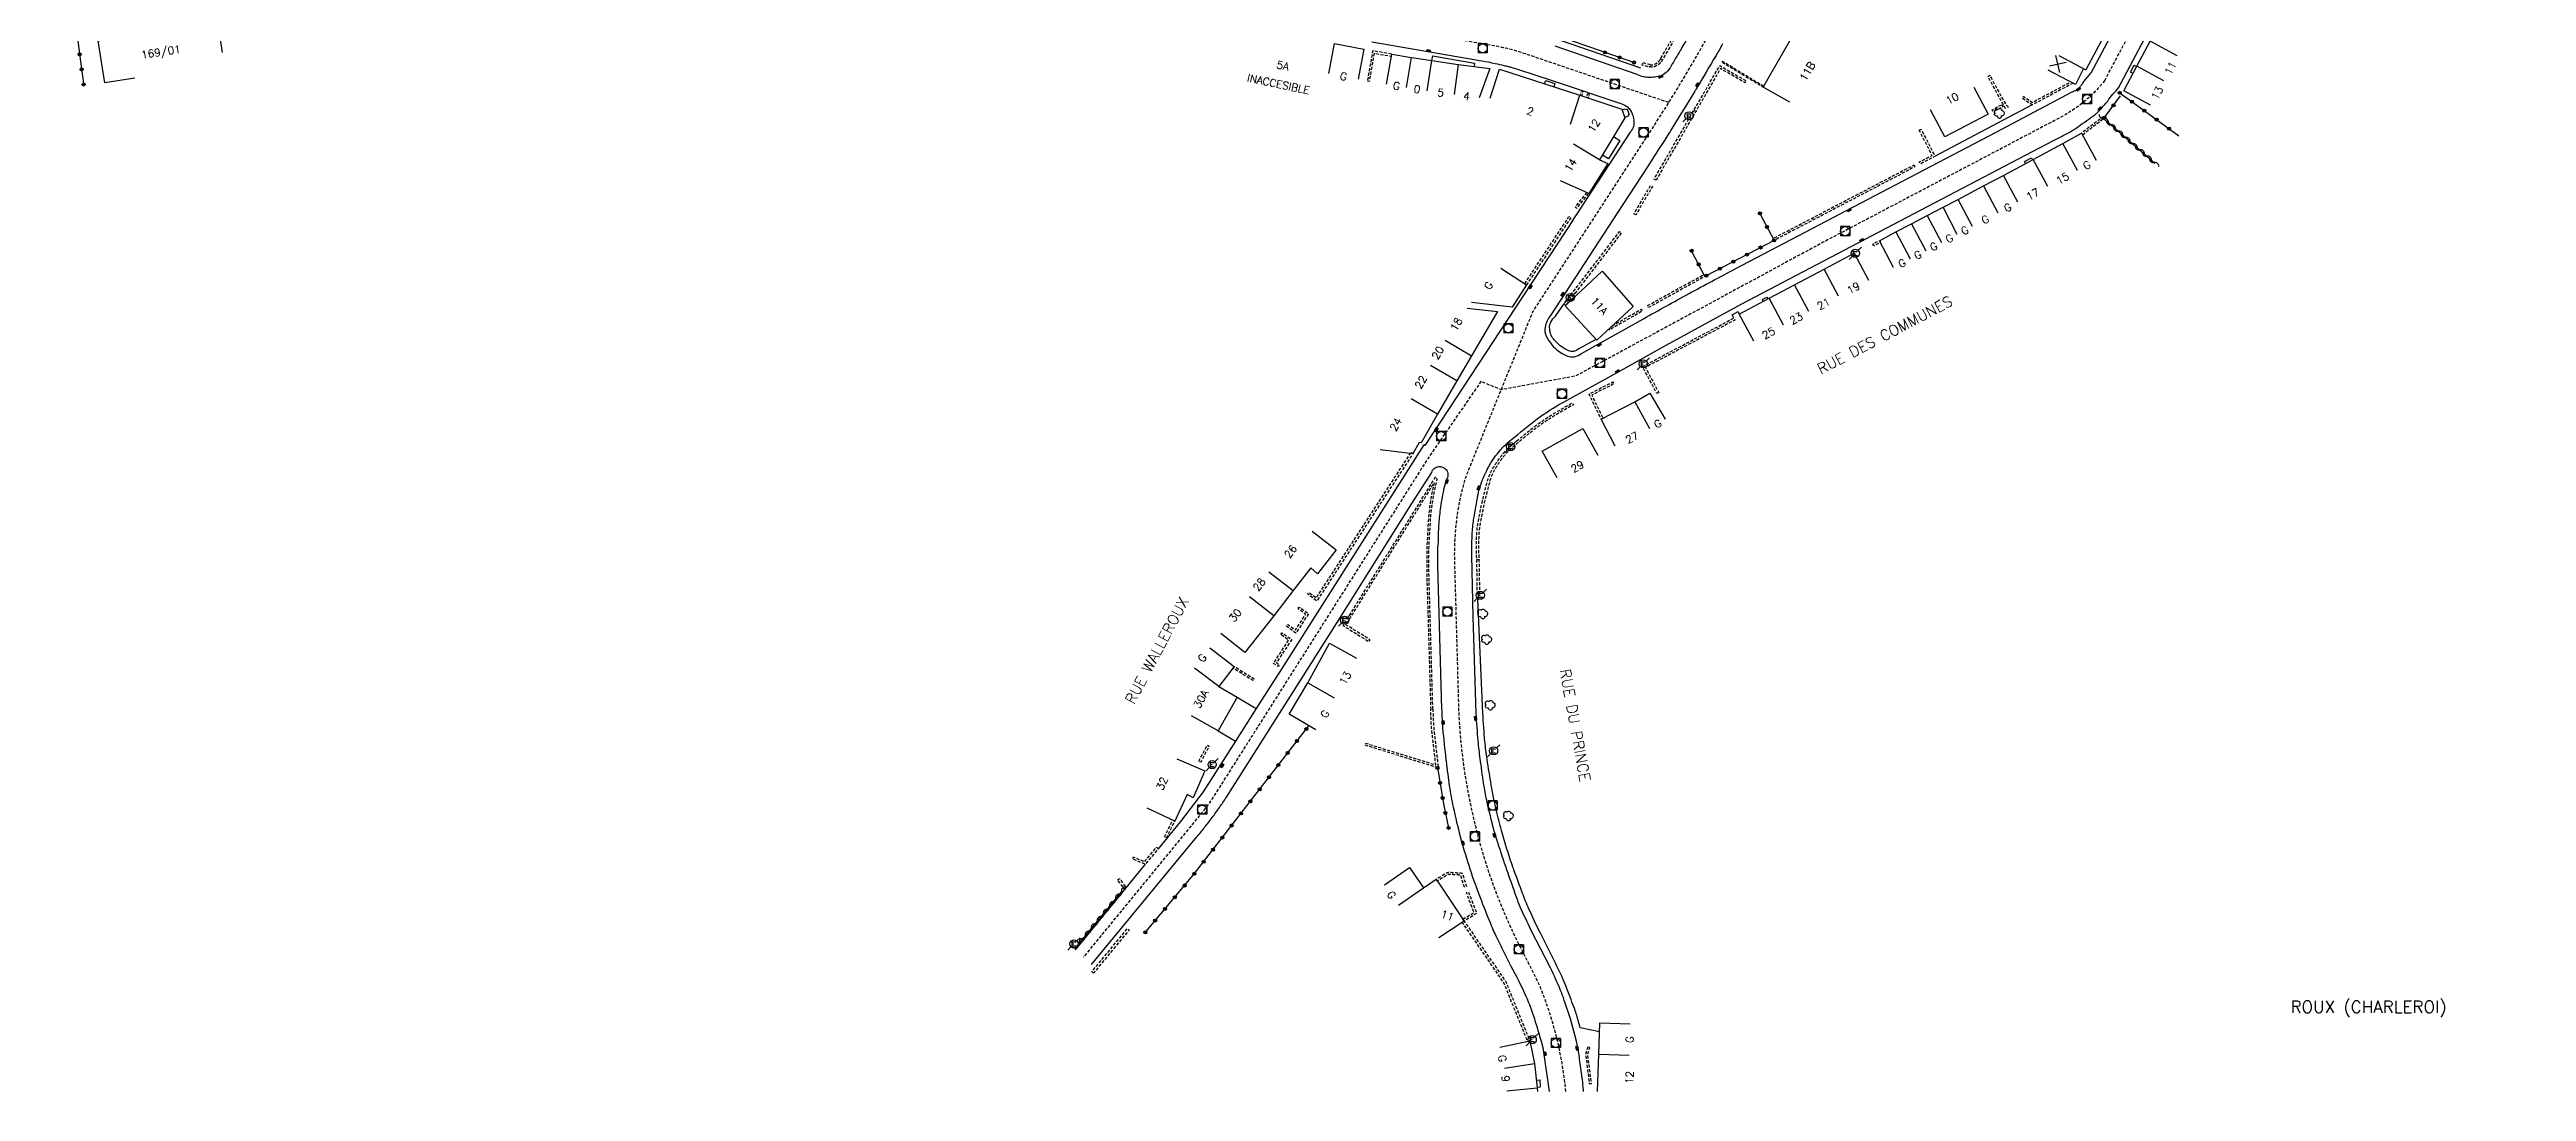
# Model space of a CAD drawing. Header units: millimetres. Extents: x 150000 to 151001, y 125999 to 127001.
# Drawn here: x 150594.1 to 151000, y 126000 to 126170.7 of the extents above; entities that cross this region are included whole.
import ezdxf
from ezdxf.enums import TextEntityAlignment as Align

# ---------------------------------------------------------------- set-up
doc = ezdxf.new("R2010")
doc.units = ezdxf.units.MM
doc.linetypes.add('DASHED', pattern=[0.75, 0.5, -0.25])
doc.layers.get('0').update_dxf_attribs({"linetype": 'CONTINUOUS'})
for name, color, linetype in [('W0001', 6, 'DASHED'), ('W0008', 7, 'CONTINUOUS'), ('W0017', 7, 'CONTINUOUS'), ('W0100', 7, 'CONTINUOUS'), ('W0112', 1, 'DASHED'), ('W0300', 7, 'CONTINUOUS'), ('W0310', 3, 'CONTINUOUS'), ('W0322', 7, 'CONTINUOUS'), ('W0334', 7, 'CONTINUOUS'), ('W0400', 7, 'CONTINUOUS'), ('W0420', 7, 'CONTINUOUS'), ('W0471', 7, 'CONTINUOUS'), ('W0980', 7, 'CONTINUOUS'), ('W0989', 7, 'CONTINUOUS'), ('W0991', 7, 'CONTINUOUS'), ('W1102', 7, 'CONTINUOUS')]:
    doc.layers.add(name, color=color, linetype=linetype)
doc.styles.get("Standard").update_dxf_attribs({"font": 'romans.shx', "width": 0.85})

# ---------------------------------------------------------------- blocks, each defined once
blk = doc.blocks.new('T420')
for p, q in [((0.75, 0.75), (-0.75, 0.75)), ((-0.75, 0.75), (-0.75, -0.75)), ((0.75, 0.75), (0.75, -0.75)), ((0.75, -0.75), (-0.75, -0.75))]:
    blk.add_line(p, q)
blk.add_ellipse((0, 0), major_axis=(-0.53, 0.53), ratio=1, start_param=3.926991, end_param=10.210176)
blk = doc.blocks.new('T400')
for p, q in [((-0.15, 0.3), (0.15, 0.3)), ((-0.15, -0.25), (-0.15, 0.3)), ((-0.15, 0.15), (0.15, 0.15)), ((-0.15, 0), (0.15, 0)), ((0.15, 0.3), (0.15, -0.25)), ((-0.15, -0.15), (0.15, -0.15)), ((-0.15, -0.25), (-0.15, -0.3)), ((-0.15, -0.3), (0.15, -0.3)), ((0.15, -0.3), (0.15, -0.25))]:
    blk.add_line(p, q)
blk = doc.blocks.new('T471')
for p, q in [((-0.333334, 0.333334), (-0.333334, -0.333334)), ((-0.333334, 0.333334), (0.333334, 0.333334)), ((-0.333334, 0), (0, 0)), ((0.500001, 0.500001), (1.000002, 1.000002)), ((-0.500001, -0.500001), (-1.000002, -1.000002)), ((-0.333334, -0.333334), (0.333334, -0.333334))]:
    blk.add_line(p, q)
blk.add_ellipse((0, 0), major_axis=(0.471405, 0.471405), ratio=1, start_param=5.4977871438, end_param=11.780972451)
blk = doc.blocks.new('t322o')
at = {"color": 0, "linetype": 'Continuous'}
for radius in [0.25, 0.15]:
    blk.add_circle((0, 0), radius, dxfattribs=at)
blk = doc.blocks.new('T300')
for p, q in [((-0.8, 0.51), (-0.86, 0.34)), ((-0.86, 0.34), (-0.86, 0.17)), ((-0.86, 0.17), (-0.74, 0.06)), ((-0.69, 0.63), (-0.8, 0.51)), ((-0.8, -0.06), (-0.74, 0.06)), ((-0.74, 0.06), (-0.69, 0.11)), ((-0.57, 0.69), (-0.69, 0.63)), ((-0.46, 0.69), (-0.57, 0.69)), ((-0.29, 0.63), (-0.46, 0.69)), ((-0.29, 0.63), (-0.17, 0.74)), ((-0.23, 0.57), (-0.29, 0.63)), ((-0.17, 0.74), (-0.06, 0.8)), ((-0.06, 0.8), (0.06, 0.8)), ((0.06, 0.8), (0.23, 0.74)), ((0.23, 0.74), (0.34, 0.63)), ((0.34, 0.63), (0.4, 0.51)), ((0.46, 0.46), (0.34, 0.46)), ((0.4, 0.51), (0.4, 0.46)), ((0.57, 0.4), (0.46, 0.46)), ((0.57, 0.4), (0.69, 0.29)), ((0.69, 0.29), (0.74, 0.17)), ((0.74, 0.06), (0.69, -0.17)), ((0.74, 0.17), (0.74, 0.06)), ((-0.8, -0.17), (-0.8, -0.06)), ((-0.8, -0.23), (-0.8, -0.17)), ((-0.74, -0.34), (-0.8, -0.23)), ((-0.69, -0.4), (-0.74, -0.34)), ((-0.51, -0.46), (-0.69, -0.4)), ((-0.4, -0.46), (-0.51, -0.46)), ((-0.4, -0.46), (-0.34, -0.46)), ((-0.34, -0.46), (-0.34, -0.4)), ((-0.34, -0.51), (-0.34, -0.46)), ((-0.29, -0.63), (-0.34, -0.51)), ((-0.17, -0.74), (-0.29, -0.63)), ((-0.06, -0.8), (-0.17, -0.74)), ((0.06, -0.8), (-0.06, -0.8)), ((0.17, -0.74), (0.06, -0.8)), ((0.23, -0.69), (0.17, -0.74)), ((0.29, -0.46), (0.23, -0.46)), ((0.29, -0.63), (0.23, -0.69)), ((0.46, -0.4), (0.29, -0.46)), ((0.34, -0.51), (0.29, -0.63)), ((0.34, -0.51), (0.34, -0.46)), ((0.57, -0.34), (0.46, -0.4)), ((0.63, -0.29), (0.57, -0.34)), ((0.69, -0.17), (0.63, -0.29))]:
    blk.add_line(p, q)
blk = doc.blocks.new('t310o')
at = {"color": 0, "linetype": 'Continuous'}
for centre, start, end in [((-0.5, 0.38), 216.8699, 323.1304), ((0.5, -0.37), 36.8699, 143.1303)]:
    blk.add_arc(centre, 0.625, start, end, dxfattribs=at)
blk = doc.blocks.new('t991o')
at = {"color": 0, "linetype": 'Continuous'}
for p, q in [((-1, 1), (1, -1)), ((-1, -1), (1, 1))]:
    blk.add_line(p, q, dxfattribs=at)

msp = doc.modelspace()

# ---------------------------------------------------------------- linework, layer by layer
at = {"layer": 'W0001', "flags": 128}
for points in [[(150930.89, 126165.61), (150951.32, 126204.05), (150961.46, 126223.23, -0.105051), (150966.73, 126229.54, 0.263448)], [(150842.59, 126000, 0.077487), (150838.05, 126017.94), (150835.25, 126023.44, -0.045108), (150829.05, 126038.92, -0.061243), (150825.08, 126062.27), (150824.39, 126087, -0.082392), (150826.31, 126100.94), (150837.21, 126127.78), (150856.63, 126157.57, 0.02218), (150868.36, 126177.44), (150892.22, 126221.56)], [(150859.45, 126162), (150835.71, 126170.07, 0.040694), (150830.87, 126171.28), (150811.41, 126174.68), (150809.38, 126175.2, -0.176197), (150805.89, 126177.59, -0.141932), (150802.55, 126187.03), (150802.8, 126205.91)], [(150930.89, 126165.61, -0.09707), (150924.03, 126159.78), (150884.76, 126139.12), (150844.21, 126117.2), (150832, 126114.96), (150828.67, 126116.31), (150819.98, 126103.69), (150785.07, 126048.63, -0.037382), (150782.04, 126044.55), (150763.55, 126022.02)]]:
    msp.add_lwpolyline(points, format="xyb", dxfattribs=at)
at = {"layer": 'W0008'}
for points in [[(150894.61, 126220.29), (150906.53, 126242.75), (150916.33, 126261.19), (150918.94, 126265.49, -0.073797), (150924.69, 126272.54), (150926.91, 126274.65, -0.427583), (150930.7, 126274.12), (150936.8, 126265.99), (150948.68, 126249.74), (150958.24, 126236.73, -0.259009), (150959.24, 126224.41), (150949.83, 126206.56), (150928.64, 126166.81)], [(150933.15, 126164.41), (150953.52, 126202.88), (150961.93, 126218.76, -0.569589), (150970.37, 126219.6), (150980.52, 126205.87), (150994.5, 126187), (151000, 126179.57)]]:
    msp.add_lwpolyline(points, format="xyb", dxfattribs=at)
at = {"layer": 'W0008', "flags": 128}
for points in [[(150863.64, 126174.56, -0.000093), (150861.92, 126171.55, -0.003675), (150861.32, 126170.51, -0.001519), (150859.85, 126168.02, -0.083931), (150859.01, 126166.91, -0.117792), (150858.14, 126166.4, -0.03637), (150857.18, 126166.19, -0.035616), (150856.18, 126166.12, -0.062471), (150855.31, 126166.22, -0.049114), (150854.26, 126166.6), (150840.85, 126171.26, 0.007792)], [(150868.28, 126171.62, -0.006552), (150867.2, 126169.73, -0.000116), (150863.97, 126164.27, -0.00254), (150863.82, 126164.02, -0.001787), (150863.68, 126163.79, -0.00007), (150860.12, 126158.01, -0.004338), (150858.74, 126155.81, -0.002277), (150856.06, 126151.65), (150851.94, 126145.33), (150840.06, 126127.14, 0.118161), (150839.18, 126125.22, 0.168583), (150839.39, 126123.72, 0.053089), (150840.31, 126122.32, 0.063211), (150841.33, 126121.36, 0.036176), (150842.34, 126120.72, 0.0491), (150843.15, 126120.39, 0.1326), (150844.01, 126120.37, 0.09061), (150845.14, 126120.87), (150847.4, 126122.17), (150855.31, 126126.6, -0.001723), (150859.04, 126128.67, -0.001723), (150862.79, 126130.72, -0.001727), (150866.55, 126132.75, -0.001727), (150870.33, 126134.75), (150900.18, 126150.38), (150913.08, 126157.15), (150925.54, 126163.77, 0.05907), (150926.25, 126164.1, 0.05907), (150926.85, 126164.59, 0.039481), (150927.19, 126164.99, 0.039481), (150927.45, 126165.44), (150928.64, 126166.81)], [(150810.79, 126171.96), (150827.92, 126168.99, -0.006366), (150829.85, 126168.66, -0.01038), (150831.02, 126168.41, -0.000398), (150832.43, 126168.09, -0.000769), (150833.15, 126167.92, -0.013079), (150833.63, 126167.79, -0.005854), (150834.69, 126167.47), (150840.35, 126165.6), (150851.76, 126161.78, -0.076517), (150852.67, 126161.28, -0.097831), (150853.21, 126160.68, -0.067783), (150853.64, 126159.66, -0.072334), (150853.76, 126158.64, -0.091409), (150853.61, 126157.93, -0.070711), (150853.14, 126157.14), (150843.48, 126142.33)], [(150845.48, 126000, 0.000575), (150845.47, 126000.18, 0.018964), (150845.3, 126001.96, 0.002041), (150844.67, 126006.55, 0.023059), (150844.6, 126006.95), (150844.27, 126008.46), (150843.35, 126011.88), (150842.42, 126014.64, 0.025884), (150841.73, 126016.56, 0.012943), (150840.06, 126020.27), (150836.92, 126026.37, -0.007947), (150835.13, 126030.23, -0.019616), (150834.5, 126031.84, -0.003846), (150831.43, 126040.76, -0.016307), (150830.8, 126042.9, -0.008891), (150829.7, 126047.38, -0.015448), (150829.19, 126050, -0.005059), (150829.12, 126050.49, -0.00063), (150828.56, 126054.51, -0.012534), (150828.23, 126057.42, -0.008155), (150827.91, 126061.9), (150827.43, 126077.81), (150827.3, 126082.79), (150827.2, 126087.86, -0.018), (150827.27, 126091.54, -0.027667), (150827.53, 126093.91, -0.003977), (150828.18, 126097.67, -0.019409), (150828.35, 126098.43, -0.028406), (150828.83, 126099.9, -0.021639), (150829.64, 126101.75, -0.038255), (150830.79, 126103.7, -0.036535), (150832.29, 126105.53, -0.029144), (150833.16, 126106.35, -0.006494), (150837.34, 126109.76, -0.026711), (150839.58, 126111.36, -0.017129), (150843.28, 126113.52), (150851.59, 126118.11), (150858.42, 126121.94), (150871.42, 126129.04), (150889.33, 126138.4), (150922.52, 126155.79, 0.015931), (150925.05, 126157.11, 0.024672), (150926.6, 126158.1, 0.00432), (150929.28, 126160.02, 0.025643), (150929.71, 126160.37, 0.028275), (150930.13, 126160.79, 0.008627), (150931.38, 126162.26, -0.023611), (150933.15, 126164.41)], [(150764.89, 126020.82), (150782.12, 126041.7, 0.007275), (150783.41, 126043.27, 0.007275), (150784.65, 126044.88, 0.007229), (150785.83, 126046.52, 0.007229), (150786.97, 126048.19), (150805.13, 126076.8), (150817.37, 126096.32), (150820.61, 126101.42, -0.143917), (150821.02, 126102.07, -0.149752), (150821.7, 126102.38, -0.12676), (150822.37, 126102.3, -0.117665), (150822.96, 126101.89, -0.181956), (150823.28, 126101.04, -0.172246), (150822.97, 126100.13), (150822.56, 126098.56, 0.010043), (150822.25, 126096.95, 0.010043), (150822, 126095.32, 0.015934), (150821.75, 126092.73, 0.015934), (150821.66, 126090.12), (150821.57, 126089), (150821.58, 126086.14), (150822.24, 126062.63, 0.005225), (150822.37, 126059.93, 0.012638), (150822.46, 126058.82, 0.000559), (150823.01, 126053.7, 0.004229), (150823.09, 126053.03, 0.003025), (150823.23, 126051.96, 0.001711), (150823.5, 126050.07, 0.01669), (150824.14, 126046.55, 0.012072), (150825.29, 126041.75, 0.012804), (150826.67, 126037.07, 0.012424), (150828.32, 126032.33, 0.004362), (150828.76, 126031.21, 0.001205), (150830.37, 126027.17, 0.014358), (150830.95, 126025.85, 0.006912), (150832.27, 126023.16), (150833.58, 126020.52, -0.02241), (150836.05, 126015.61, -0.030962), (150837.44, 126011.89, -0.002083), (150838.58, 126008.1, -0.015377), (150838.72, 126007.58, -0.020263), (150839.01, 126006.05, -0.005009), (150839.84, 126000)]]:
    msp.add_lwpolyline(points, format="xyb", dxfattribs=at)
for points in [[(150820.61, 126168.88), (150820.78, 126169.65), (150827.62, 126168.46), (150827.55, 126167.93)], [(150839.12, 126165.08), (150839.3, 126165.63), (150840.8, 126165.14), (150840.62, 126164.6)], [(150851.76, 126160.79), (150852.38, 126161), (150852.45, 126160.86), (150852.64, 126160.94), (150852.98, 126160.01), (150852.77, 126159.91), (150852.81, 126159.79), (150852.17, 126159.56)], [(150850.42, 126156.43), (150851.44, 126155.81), (150849.6, 126152.79), (150848.59, 126153.41)], [(150917.93, 126152.02), (150917.75, 126152.34), (150918.89, 126152.97), (150919.08, 126152.63)], [(150843.77, 126142.78), (150834.36, 126128.42), (150819.5, 126105.83), (150819.34, 126105.95), (150796.42, 126069.9), (150791.86, 126062.73), (150788.46, 126057.36), (150783.18, 126049.07), (150779.43, 126044.21), (150775.81, 126039.77)], [(150874.95, 126129.44), (150874.79, 126129.76), (150875.52, 126130.14), (150875.68, 126129.83)], [(150870.11, 126126.7), (150869.83, 126127.25), (150870.81, 126127.76), (150871.01, 126127.32)], [(150788.72, 126064.59), (150791.86, 126062.73)], [(150773.66, 126037.21), (150770.49, 126033.35), (150762.21, 126023.22)], [(150837.77, 126001.87), (150838.32, 126001.91), (150838.41, 126000.71), (150837.89, 126000.67)]]:
    msp.add_lwpolyline(points, dxfattribs=at)
msp.add_lwpolyline([(150821.57, 126089), (150821.57, 126089)], close=True, dxfattribs=at)
at = {"layer": 'W0017', "flags": 128}
for points in [[(150854.89, 126167.62), (150841.72, 126172.2, 0.015051), (150838.52, 126173.35, 0.015051), (150835.25, 126174.31, 0.008666), (150833.35, 126174.78, 0.008666), (150831.43, 126175.17), (150826.49, 126176), (150826.51, 126176.63)], [(150847.48, 126123.19), (150844.74, 126121.65, -0.077058), (150844, 126121.27, -0.128583), (150843.49, 126121.24, -0.070023), (150842.66, 126121.53, -0.053681), (150841.69, 126122.16, -0.040399), (150840.7, 126123.13, -0.064357), (150840.21, 126123.85, -0.06151), (150840.05, 126124.29, -0.036109), (150839.94, 126125.08, -0.134459), (150840.13, 126126.05, -0.108281), (150840.89, 126127.01), (150842.25, 126129)], [(150848.09, 126009.77), (150844.94, 126010.4, 0.008958), (150844.37, 126012.49, 0.018759), (150844.04, 126013.48, 0.001606), (150843.44, 126015.04, 0.001113), (150842.58, 126017.29, 0.015729), (150841.91, 126018.86, 0.009003), (150840.61, 126021.55), (150838.42, 126025.93, -0.010393), (150836.55, 126029.89, -0.016559), (150835.51, 126032.43, -0.000536), (150834.07, 126036.32, -0.00498), (150833.92, 126036.74, -0.007584), (150832.95, 126039.69, -0.0074), (150832.05, 126042.75, -0.011577), (150831.19, 126046.12, -0.010977), (150830.44, 126049.71, -0.006362), (150830.36, 126050.17, -0.000688), (150829.7, 126054.41, -0.01581), (150829.33, 126057.35, -0.01013), (150829.01, 126061.95), (150828.15, 126080.65)]]:
    msp.add_lwpolyline(points, format="xyb", dxfattribs=at)
for points in [[(150919.02, 126161.62), (150903.09, 126153.2)], [(150785.63, 126059.08), (150788.46, 126057.36)]]:
    msp.add_lwpolyline(points, dxfattribs=at)
at = {"layer": 'W0100'}
for points in [[(150938.15, 126197.41), (150942.55, 126195.04), (150940.47, 126191.17), (150938.21, 126186.96), (150935.65, 126182.1), (150933.32, 126177.61), (150930.82, 126173.02), (150927.8, 126167.36)], [(150938.41, 126161.58), (150934.01, 126163.95), (150936.16, 126167.95), (150938.35, 126172.04), (150940.99, 126176.97), (150943.67, 126181.93), (150947.87, 126189.84), (150952.29, 126187.49)], [(150608.11, 126166.02), (150603.17, 126165.24), (150602.08, 126172.14), (150621.64, 126175.18), (150622.41, 126170.23)]]:
    msp.add_lwpolyline(points, dxfattribs=at)
at = {"layer": 'W0100', "flags": 128}
for points in [[(150879.27, 126162.05), (150874.93, 126164.53), (150880.75, 126174.7), (150885.09, 126172.21)], [(150803.74, 126166.76), (150804.66, 126171.67), (150809.49, 126170.76), (150808.57, 126165.85)], [(150813.22, 126165.02), (150814.07, 126169.94), (150817.31, 126169.38), (150820.61, 126168.88), (150824.96, 126168.26), (150830.12, 126167.6), (150828.37, 126162.78)], [(150830.2, 126162.72), (150831.74, 126167.47), (150844.9, 126163.21), (150851.77, 126160.92), (150852.26, 126159.5), (150848.11, 126152.6), (150849.47, 126152.01), (150846.35, 126147.13), (150841.73, 126149.2)], [(150909.43, 126164.53), (150911.77, 126160.11), (150904.71, 126156.37), (150902.37, 126160.79)], [(150927.41, 126167.57), (150926.08, 126164.99), (150921.65, 126167.33)], [(150896.31, 126134.96), (150893.97, 126139.37), (150896.68, 126140.81), (150899.25, 126142.15), (150901.82, 126143.5), (150904.41, 126144.85), (150906.89, 126146.14), (150911.01, 126148.35), (150914.31, 126150.08), (150919.19, 126152.69), (150924.02, 126155.29), (150927.09, 126156.97), (150929.5, 126152.59)], [(150873.38, 126122.92), (150871.01, 126127.32), (150875.89, 126129.95), (150880.08, 126132.17), (150884.91, 126134.73), (150889.83, 126137.34), (150892.17, 126132.93)], [(150831.96, 126134.86), (150836.15, 126132.13), (150833.78, 126128.49), (150827.14, 126129.26)], [(150826.45, 126128.3), (150831.41, 126127.75), (150827.12, 126120.54), (150824.74, 126116.44), (150821.58, 126110.97), (150818.86, 126106.26), (150818.55, 126106.33), (150817.5, 126104.44), (150812.18, 126105.14)], [(150850.69, 126105.69), (150848.4, 126110.13), (150853.89, 126112.98), (150856.33, 126114.42), (150858.88, 126110.12)], [(150841.17, 126100.52), (150838.73, 126104.88), (150845.37, 126108.6), (150847.81, 126104.23)], [(150801.01, 126091.79), (150804.95, 126088.71), (150801.91, 126084.81), (150800.79, 126085.76), (150797.89, 126082.06), (150794.72, 126077.94), (150789.98, 126071.91), (150786.05, 126075)], [(150784.28, 126072.67), (150788.25, 126069.64), (150785.72, 126066.32), (150788.72, 126064.59), (150785.63, 126059.08), (150781.27, 126061.53)], [(150801.6, 126059.26), (150797.28, 126061.79), (150800.3, 126066.93), (150803.89, 126073.42), (150808.27, 126070.99)], [(150778.87, 126054.5), (150783.46, 126052.51), (150781.53, 126048.08), (150780.53, 126048.64), (150778.5, 126044.29), (150773.97, 126046.4)], [(150812.86, 126033.86), (150816.97, 126036.7), (150819.29, 126033.36)], [(150815.18, 126030.51), (150819.29, 126033.36), (150821.36, 126034.76), (150825.92, 126027.91), (150821.76, 126025.14)], [(150847.79, 126000), (150847.98, 126006.06), (150848.14, 126011.25), (150853.13, 126011.1)], [(150831.79, 126007.26), (150836.68, 126008.31), (150837.48, 126004.59), (150837.9, 126000.61), (150837.96, 126000)]]:
    msp.add_lwpolyline(points, dxfattribs=at)
msp.add_lwpolyline([(150847.68, 126123.08), (150842.5, 126128.73), (150848.56, 126134.36), (150853.62, 126128.61)], close=True, dxfattribs=at)
at = {"layer": 'W0112', "flags": 128}
for points in [[(150856.37, 126168.22, 0.059614), (150856.77, 126168.18, 0.083624), (150857, 126168.23, 0.025192), (150857.24, 126168.34, 0.02036), (150857.55, 126168.51, 0.074919), (150857.81, 126168.74, 0.057637), (150858.1, 126169.16), (150861.28, 126174.66), (150861.58, 126174.49), (150858.42, 126169, -0.057637), (150858.08, 126168.51, -0.074919), (150857.73, 126168.21, -0.02036), (150857.4, 126168.03, -0.025192), (150857.13, 126167.9, -0.083624), (150856.79, 126167.83, -0.059614), (150856.3, 126167.87), (150856.37, 126168.22), (150855.12, 126168.52), (150855.03, 126168.17), (150856.3, 126167.87)], [(150820.8, 126062.62), (150820.15, 126085.07), (150820.15, 126088.85), (150820.47, 126094.52), (150820.9, 126097.57), (150821.52, 126100.33), (150821.19, 126100.65), (150806.07, 126076.34), (150810.32, 126073.7), (150810.51, 126074), (150806.56, 126076.45), (150821.01, 126099.69), (150820.55, 126097.64), (150820.12, 126094.55), (150819.79, 126088.86), (150819.79, 126085.06), (150820.45, 126062.61), (150820.8, 126062.62, 0.007258), (150820.91, 126060.17, 0.014302), (150821.01, 126058.93, 0.000223), (150821.24, 126056.94, -0.000271), (150821.43, 126055.3, -0.001636), (150821.51, 126054.62, -0.000692), (150821.68, 126053.01), (150809.71, 126056.71), (150809.81, 126057.05), (150821.27, 126053.5, 0.000463), (150821.16, 126054.58, 0.001636), (150821.08, 126055.26, 0.000271), (150820.89, 126056.9, -0.000223), (150820.66, 126058.88, -0.014302), (150820.55, 126060.15, -0.007258), (150820.45, 126062.61)]]:
    msp.add_lwpolyline(points, format="xyb", dxfattribs=at)
for points in [[(150810.08, 126165.56), (150810.43, 126165.5), (150811.23, 126170.08), (150814.01, 126169.59), (150814.07, 126169.94), (150810.94, 126170.49)], [(150875.03, 126164.7), (150874.93, 126164.53), (150868.13, 126168.62), (150868.23, 126168.79)], [(150857.37, 126149.29), (150857.06, 126149.47), (150867.81, 126168.06), (150872.14, 126165.56), (150871.96, 126165.25), (150867.94, 126167.58)], [(150914.92, 126161.58), (150915.07, 126161.26), (150914.63, 126161.05), (150914.15, 126161.91), (150911.74, 126166.3), (150912.05, 126166.47), (150914.46, 126162.08), (150914.78, 126161.51)], [(150845.19, 126163.12), (150844.98, 126163.19), (150845.17, 126163.84), (150845.38, 126163.78)], [(150846.18, 126163.5), (150846.41, 126163.44), (150846.24, 126162.77), (150846.02, 126162.83)], [(150914.07, 126161.66), (150914.23, 126161.34), (150912.63, 126160.51), (150912.47, 126160.83)], [(150900.49, 126157.49), (150900.8, 126157.65), (150903.09, 126153.2), (150900.66, 126151.95), (150900.5, 126152.27), (150902.61, 126153.35)], [(150927.36, 126156.73), (150927.09, 126156.97), (150927.33, 126157.24), (150930.54, 126159.65), (150930.75, 126159.36), (150927.57, 126156.97)], [(150854.06, 126143.59), (150853.76, 126143.77), (150856.48, 126148.45), (150856.79, 126148.27)], [(150899.6, 126151.78), (150899.77, 126151.47), (150876.71, 126139.42), (150876.54, 126139.73)], [(150842.55, 126128.76), (150842.25, 126129), (150851.41, 126140.87), (150851.69, 126140.65)], [(150893.05, 126138.51), (150892.89, 126138.83), (150893.97, 126139.37), (150894.13, 126139.06)], [(150865.21, 126133.84), (150865.38, 126133.52), (150856.16, 126128.43), (150855.99, 126128.74)], [(150857.81, 126114.51), (150857.5, 126114.35), (150855.15, 126118.76), (150870.11, 126126.7), (150870.27, 126126.38), (150855.63, 126118.62)], [(150848.71, 126110.29), (150848.4, 126110.13), (150846.39, 126114.24), (150850.3, 126116.26), (150850.46, 126115.94), (150846.86, 126114.08)], [(150817.24, 126104.68), (150817.53, 126104.49), (150801.79, 126080.35), (150800.3, 126081.47), (150800.51, 126081.75), (150801.7, 126080.86)], [(150798.71, 126079.06), (150798.92, 126079.35), (150800.44, 126078.28), (150798.37, 126075.09), (150796.81, 126076.23), (150797.02, 126076.52), (150798.28, 126075.6), (150799.96, 126078.18)], [(150795.87, 126074.84), (150796.07, 126075.13), (150797.67, 126074.03), (150795.17, 126070.22), (150795.65, 126069.93), (150795.47, 126069.62), (150794.67, 126070.11), (150797.18, 126073.94)], [(150788.07, 126069.34), (150788.25, 126069.64), (150791.52, 126067.61), (150791.33, 126067.3)], [(150783.85, 126056.75), (150784.16, 126056.59), (150782.75, 126053.92), (150782.44, 126054.08)], [(150778.18, 126044.44), (150778.5, 126044.29), (150777.16, 126041.55), (150776.84, 126041.7)], [(150775.54, 126040), (150775.81, 126039.77), (150773.66, 126037.21), (150771.63, 126038.08), (150771.77, 126038.41), (150773.56, 126037.64)], [(150769.14, 126034.69), (150769.43, 126034.9), (150769.96, 126034.2), (150770.49, 126033.35), (150770.19, 126033.16), (150769.67, 126034)], [(150825.74, 126028.21), (150827.54, 126029.33), (150826.29, 126032.58), (150826.62, 126032.71), (150827.98, 126029.19), (150825.92, 126027.91), (150832.75, 126017.98), (150836.68, 126008.31), (150836.35, 126008.17), (150832.43, 126017.81), (150825.63, 126027.71), (150825.92, 126027.91)], [(150765.18, 126019.37), (150764.9, 126019.59), (150770.78, 126026.71), (150771.06, 126026.48)], [(150846.44, 126001.24), (150846.8, 126001.29), (150846.19, 126006.01), (150846.22, 126006.2), (150846.54, 126007.21), (150846.2, 126007.32), (150845.87, 126006.28), (150845.84, 126006.01)]]:
    msp.add_lwpolyline(points, close=True, dxfattribs=at)
for points in [[(150858.42, 126169), (150858.1, 126169.16)], [(150925.71, 126165.19), (150919.02, 126161.62), (150917.38, 126162.7), (150917.57, 126163), (150919.04, 126162.04), (150925.33, 126165.39)], [(150846.01, 126147.28), (150844.1, 126144.91), (150844.38, 126144.68), (150846.35, 126147.13)], [(150835.85, 126132.33), (150843.11, 126143.33), (150843.4, 126143.14), (150836.15, 126132.13)], [(150850.21, 126125.44), (150854.96, 126128.16), (150855.13, 126127.85), (150849.72, 126124.75), (150849.64, 126124.91)], [(150828, 126087.14), (150828.35, 126087.16)]]:
    msp.add_lwpolyline(points, dxfattribs=at)
for points in [[(150839.58, 126109.97, 0.027187), (150836.61, 126107.8, 0.00285), (150833.98, 126105.63, 0.012928), (150833.43, 126105.15, 0.042217), (150832.26, 126103.86, 0.030518), (150830.9, 126101.83, 0.066915), (150830.12, 126099.98, 0.020195), (150828.58, 126093.24, 0.036557), (150828.32, 126090.92, 0.023048), (150828.35, 126087.16), (150828.46, 126081.48), (150828.1, 126081.47), (150828, 126087.14, -0.023048), (150827.97, 126090.93, -0.036557), (150828.23, 126093.31, -0.020195), (150829.77, 126100.07, -0.066915), (150830.59, 126102.01, -0.030518), (150831.98, 126104.07, -0.042217), (150833.19, 126105.41, -0.012928), (150833.76, 126105.9, -0.00285), (150836.39, 126108.08, -0.027187), (150839.39, 126110.27, -0.020294), (150843.66, 126112.81), (150843.83, 126112.49, 0.020294)], [(150821.55, 126034.46), (150821.36, 126034.76), (150822.39, 126035.41, -0.066407), (150823.14, 126035.84, -0.112979), (150823.65, 126035.91, -0.00361), (150824.14, 126035.87, 0.003581), (150824.64, 126035.84, 0.003942), (150825.04, 126035.81, 0.002828), (150825.6, 126035.78), (150826.32, 126033.59), (150825.98, 126033.48), (150825.34, 126035.44, -0.001601), (150825.02, 126035.46, -0.003942), (150824.61, 126035.48, -0.003581), (150824.11, 126035.52, 0.00361), (150823.62, 126035.56, 0.112979), (150823.27, 126035.51, 0.066407), (150822.6, 126035.13)]]:
    msp.add_lwpolyline(points, format="xyb", close=True, dxfattribs=at)
at = {"layer": 'W0310', "flags": 128}
for points in [[(150930.75, 126159.36), (150931.57, 126158.67), (150939.11, 126152.09)], [(150769.8, 126032.75), (150762.06, 126023.34)]]:
    msp.add_lwpolyline(points, dxfattribs=at)
at = {"layer": 'W0322'}
msp.add_lwpolyline([(150594.13, 126202.02), (150595.55, 126196.38), (150599.75, 126164.7)], dxfattribs=at)
at = {"layer": 'W0322', "flags": 128}
for points in [[(150853.75, 126168.57), (150840.72, 126173.12), (150834.86, 126174.96), (150830.79, 126175.87), (150826.51, 126176.63)], [(150930.84, 126159.55), (150933.5, 126163.12)], [(150933.33, 126163.61), (150934.96, 126162.43), (150943.06, 126156.56)], [(150874.4, 126143.85), (150876.71, 126139.42), (150865.38, 126133.52), (150863.08, 126137.96)], [(150773.69, 126026.08), (150781.54, 126035.41), (150800.44, 126059.87)], [(150821.56, 126053.01), (150822.61, 126046.86), (150823.37, 126043.17)]]:
    msp.add_lwpolyline(points, dxfattribs=at)
at = {"layer": 'W0334'}
msp.add_lwpolyline([(150935.53, 126166.78), (150935.13, 126167), (150935.73, 126168.14), (150936.14, 126167.92)], dxfattribs=at)
at = {"layer": 'W1102'}
for p, q in [((150816.51, 126164.45), (150817.31, 126169.38)), ((150819.88, 126163.93), (150820.61, 126168.88)), ((150923.39, 126169.71), (150927.8, 126167.36)), ((150942.76, 126169.68), (150938.35, 126172.04)), ((150824.96, 126168.26), (150824.29, 126163.3)), ((150940.56, 126165.58), (150936.16, 126167.95)), ((150843.34, 126158.46), (150844.9, 126163.21)), ((150848.11, 126152.6), (150843.83, 126155.18)), ((150921.55, 126148.28), (150919.19, 126152.69)), ((150926.41, 126150.89), (150924.02, 126155.29)), ((150911.01, 126148.35), (150913.36, 126143.94)), ((150916.65, 126145.67), (150914.31, 126150.08)), ((150906.73, 126140.41), (150904.41, 126144.85)), ((150909.23, 126141.72), (150906.89, 126146.14)), ((150896.68, 126140.81), (150899.01, 126136.39)), ((150899.25, 126142.15), (150901.57, 126137.71)), ((150901.82, 126143.5), (150904.14, 126139.07)), ((150882.42, 126127.75), (150880.08, 126132.17)), ((150887.25, 126130.31), (150884.91, 126134.73)), ((150878.24, 126125.54), (150875.89, 126129.95)), ((150822.81, 126123.08), (150827.12, 126120.54)), ((150824.74, 126116.44), (150820.41, 126118.95)), ((150821.58, 126110.97), (150817.25, 126113.47)), ((150853.89, 126112.98), (150856.31, 126108.6)), ((150793.94, 126085.13), (150797.89, 126082.06)), ((150794.72, 126077.94), (150790.77, 126081.01)), ((150785.72, 126066.32), (150781.74, 126069.35)), ((150800.3, 126066.93), (150804.64, 126064.46)), ((150832.54, 126003.8), (150837.48, 126004.59)), ((150852.98, 126005.9), (150847.98, 126006.06)), ((150832.92, 126000.1), (150837.9, 126000.61))]:
    msp.add_line(p, q, dxfattribs=at)

# ---------------------------------------------------------------- block references
at = {"layer": 'W0300', "rotation": 359.98218}
for p in [(150913.66, 126160.22), (150829, 126078.22), (150829.65, 126074), (150830.24, 126063.25), (150833.21, 126045.11)]:
    msp.add_blockref('T300', p, dxfattribs=at)
at = {"layer": 'W0310'}
for p, rotation in [((150930.74, 126159.39), 318.8620677557786), ((150931.92, 126158.36), 318.8620677557876), ((150933.1, 126157.33), 318.8620677557876), ((150934.28, 126156.3), 318.8620677557876), ((150935.46, 126155.27), 318.8620677557876), ((150936.64, 126154.24), 318.8620677557876), ((150937.82, 126153.21), 318.8620677557876), ((150939, 126152.18), 318.8620677557876), ((150767.81, 126030.33), 230.5413538211458), ((150768.8, 126031.54), 230.5413538211458), ((150769.8, 126032.75), 230.5413538211458), ((150763.83, 126025.49), 230.5413538211458), ((150764.82, 126026.7), 230.5413538211458), ((150765.82, 126027.91), 230.5413538211458), ((150766.81, 126029.12), 230.5413538211458), ((150762.83, 126024.28), 230.5413538211458)]:
    msp.add_blockref('t310o', p, dxfattribs=dict(at, rotation=rotation))
at = {"layer": 'W0322'}
for p, rotation in [((150599.06, 126169.92), 277.565965265279), ((150849.03, 126170.22), 160.7559109421062), ((150851.39, 126169.39), 160.7559109421062), ((150853.75, 126168.57), 160.7559109421062), ((150599.39, 126167.44), 277.565965265279), ((150599.72, 126164.97), 277.565965265279), ((150932.33, 126161.55), 53.35340833864256), ((150933.33, 126163.61), 324.1087342666336), ((150935.36, 126162.14), 324.1087342665901), ((150937.38, 126160.67), 324.1087342665901), ((150930.84, 126159.55), 53.35340833864256), ((150939.41, 126159.21), 324.1087342665901), ((150941.43, 126157.74), 324.1087342665901), ((150874.4, 126143.85), 297.4898536404852), ((150875.56, 126141.63), 297.4898536404852), ((150863.2, 126137.72), 117.4898536404852), ((150870.06, 126135.95), 207.4898536404289), ((150872.27, 126137.11), 207.4898536404289), ((150874.49, 126138.26), 207.4898536404289), ((150876.71, 126139.42), 297.4898536404852), ((150864.35, 126135.51), 117.4898536404852), ((150865.62, 126133.65), 207.4898536404289), ((150867.84, 126134.8), 207.4898536404289), ((150800.07, 126059.39), 52.30661599292011), ((150797.01, 126055.44), 52.30661599292011), ((150798.54, 126057.42), 52.30661599292011), ((150793.95, 126051.48), 52.30661599292011), ((150795.48, 126053.46), 52.30661599292011), ((150821.56, 126053.01), 279.6771258704714), ((150821.98, 126050.55), 279.6771258704714), ((150790.9, 126047.53), 52.30661599292011), ((150792.43, 126049.5), 52.30661599292011), ((150822.4, 126048.08), 279.6771258704714), ((150787.84, 126043.57), 52.30661599292011), ((150789.37, 126045.55), 52.30661599292011), ((150822.86, 126045.63), 281.6349681688733), ((150823.37, 126043.18), 281.6349681688733), ((150784.78, 126039.61), 52.30661599292011), ((150786.31, 126041.59), 52.30661599292011), ((150781.73, 126035.66), 52.30661599292011), ((150783.25, 126037.63), 52.30661599292011), ((150778.52, 126031.82), 49.92669195743881), ((150780.13, 126033.74), 49.92669195743881), ((150773.69, 126026.08), 49.92669195743881), ((150775.3, 126028), 49.92669195743881), ((150776.91, 126029.91), 49.92669195743881)]:
    msp.add_blockref('t322o', p, dxfattribs=dict(at, rotation=rotation))
at = {"layer": 'W0400'}
for p, rotation in [((150820.12, 126170.49), 80.51416125402345), ((150858.13, 126166.23), 294.6358392406295), ((150864.18, 126164.92), 327.184606596205), ((150926.6, 126164.2), 303.1969823684151), ((150930.11, 126161), 315.0816988595344), ((150889.01, 126144.39), 116.4805500562955), ((150891.09, 126139.48), 118.1554939242833), ((150836.78, 126131.83), 145.3261560274385), ((150842.07, 126130.56), 147.0185811856186), ((150848.1, 126122.35), 121.1291172061364), ((150851.05, 126117.98), 117.7741707804539), ((150821.38, 126108.45), 327.2095886496131), ((150823.09, 126099.94), 344.7215957071405), ((150828.32, 126098.86), 160.7981838771112), ((150822.49, 126060.45), 2.640234057966001), ((150827.8, 126061.14), 4.604635578175563), ((150786.26, 126053.38), 328.7100019606417), ((150825.73, 126040.7), 18.44432187999933), ((150830.89, 126042.01), 16.6004608475986), ((150839.18, 126006.19), 11.02514111434409), ((150844.42, 126007.11), 11.15436410358609)]:
    msp.add_blockref('T400', p, dxfattribs=dict(at, rotation=rotation))
at = {"layer": 'W0420', "rotation": 359.98218}
for p in [(150828.97, 126170.88), (150850.58, 126165.03), (150928, 126162.57), (150855.32, 126157.11), (150888.36, 126140.93), (150833.16, 126125.01), (150848.17, 126119.34), (150841.94, 126114.28), (150822.17, 126107.35), (150823.16, 126078.6), (150782.99, 126046.17), (150830.61, 126046.84), (150827.69, 126041.76), (150834.89, 126023.27), (150840.96, 126007.93)]:
    msp.add_blockref('T420', p, dxfattribs=at)
at = {"layer": 'W0471', "rotation": 359.98218}
for p in [(150862.78, 126159.83), (150890.02, 126137.3), (150843.33, 126130.08), (150855.29, 126119.2), (150833.55, 126105.64), (150828.58, 126081.29), (150806.35, 126077.2), (150830.75, 126055.8), (150784.64, 126053.55), (150761.99, 126024.17), (150837.09, 126008.49)]:
    msp.add_blockref('T471', p, dxfattribs=at)
at = {"layer": 'W0991', "rotation": 57.83119814071152}
msp.add_blockref('t991o', (150923.2, 126168.33), dxfattribs=at)

# ---------------------------------------------------------------- texts
at = {"layer": 'W0980'}
msp.add_text('ROUX (CHARLEROI)', height=2, dxfattribs=at).set_placement((150974.12, 126013.71), align=Align.MIDDLE)
at = {"layer": 'W0989'}
for s, rotation, p in [('RUE DES COMMUNES', 27.7448, (150894.88, 126123.94)), ('RUE WALLEROUX', 62.06, (150775.58, 126072.25)), ('RUE DU PRINCE', 280.294, (150844.13, 126060))]:
    msp.add_text(s, height=1.75, rotation=rotation, dxfattribs=at).set_placement(p, align=Align.MIDDLE)
at = {"layer": 'W0991'}
for s, rotation, p in [('169/01', 8.8313, (150612.4, 126170.21)), ('5A', 348.1823, (150796.23, 126168.05)), ('11B', 60.1996, (150882.18, 126167.13)), ('INACCESIBLE', 348.1823, (150795.51, 126165.03)), ('G', 349.3374, (150806.15, 126166.3)), ('G', 350.1909, (150814.84, 126164.74)), ('0', 351.3711, (150818.21, 126164.19)), ('13', 61.7057, (150939.49, 126163.58)), ('11', 61.806, (150941.66, 126167.63)), ('5', 352.7224, (150822.09, 126163.62)), ('4', 352.7224, (150826.35, 126163.04)), ('2', 342.0666, (150836.77, 126160.59)), ('10', 27.9101, (150905.9, 126162.66)), ('12', 57.4135, (150847.19, 126158.23)), ('14', 57.4135, (150843.39, 126151.78)), ('G', 28.7203, (150927.96, 126151.75)), ('15', 28.2715, (150923.97, 126149.59)), ('G', 27.703, (150914.99, 126144.79)), ('17', 28.0998, (150919.1, 126146.98)), ('G', 27.5277, (150905.43, 126139.74)), ('G', 27.6142, (150907.97, 126141.06)), ('G', 28.1834, (150911.31, 126142.84)), ('G', 27.9699, (150897.67, 126135.68)), ('G', 27.4227, (150900.27, 126137.04)), ('G', 27.7373, (150902.86, 126138.4)), ('G', 59.844, (150829.93, 126132.02)), ('19', 27.9857, (150889.72, 126131.62)), ('11A', 312.5229, (150848.09, 126128.7)), ('21', 27.8969, (150884.83, 126129.03)), ('18', 59.844, (150824.63, 126125.69)), ('25', 28.2658, (150875.82, 126124.23)), ('23', 27.9364, (150880.33, 126126.64)), ('20', 59.844, (150821.61, 126121.01)), ('22', 59.844, (150818.83, 126116.2)), ('24', 59.844, (150814.71, 126109.3)), ('27', 27.358, (150853.44, 126107.11)), ('G', 30.5879, (150857.66, 126109.39)), ('29', 29.2235, (150844.49, 126102.37)), ('26', 51.8174, (150797.48, 126088.46)), ('28', 51.8174, (150792.34, 126083.05)), ('30', 51.8174, (150788.42, 126078.01)), ('G', 51.8174, (150783.01, 126071.01)), ('13', 59.6201, (150806.45, 126067.72)), ('30A', 60.7238, (150782.81, 126064.28)), ('G', 59.6201, (150803.11, 126061.83)), ('32', 66.4842, (150776.42, 126050.45)), ('G', 304.7252, (150814.02, 126032.18)), ('11', 340.7606, (150823.19, 126028.82)), ('G', 88.2473, (150853.06, 126008.5)), ('G', 282.1263, (150832.19, 126005.4)), ('9', 275.9901, (150832.72, 126002.08)), ('12', 86.9908, (150853.02, 126002.28))]:
    msp.add_text(s, height=1.25, rotation=rotation, dxfattribs=at).set_placement(p, align=Align.MIDDLE)

doc.saveas('drawing.dxf')
